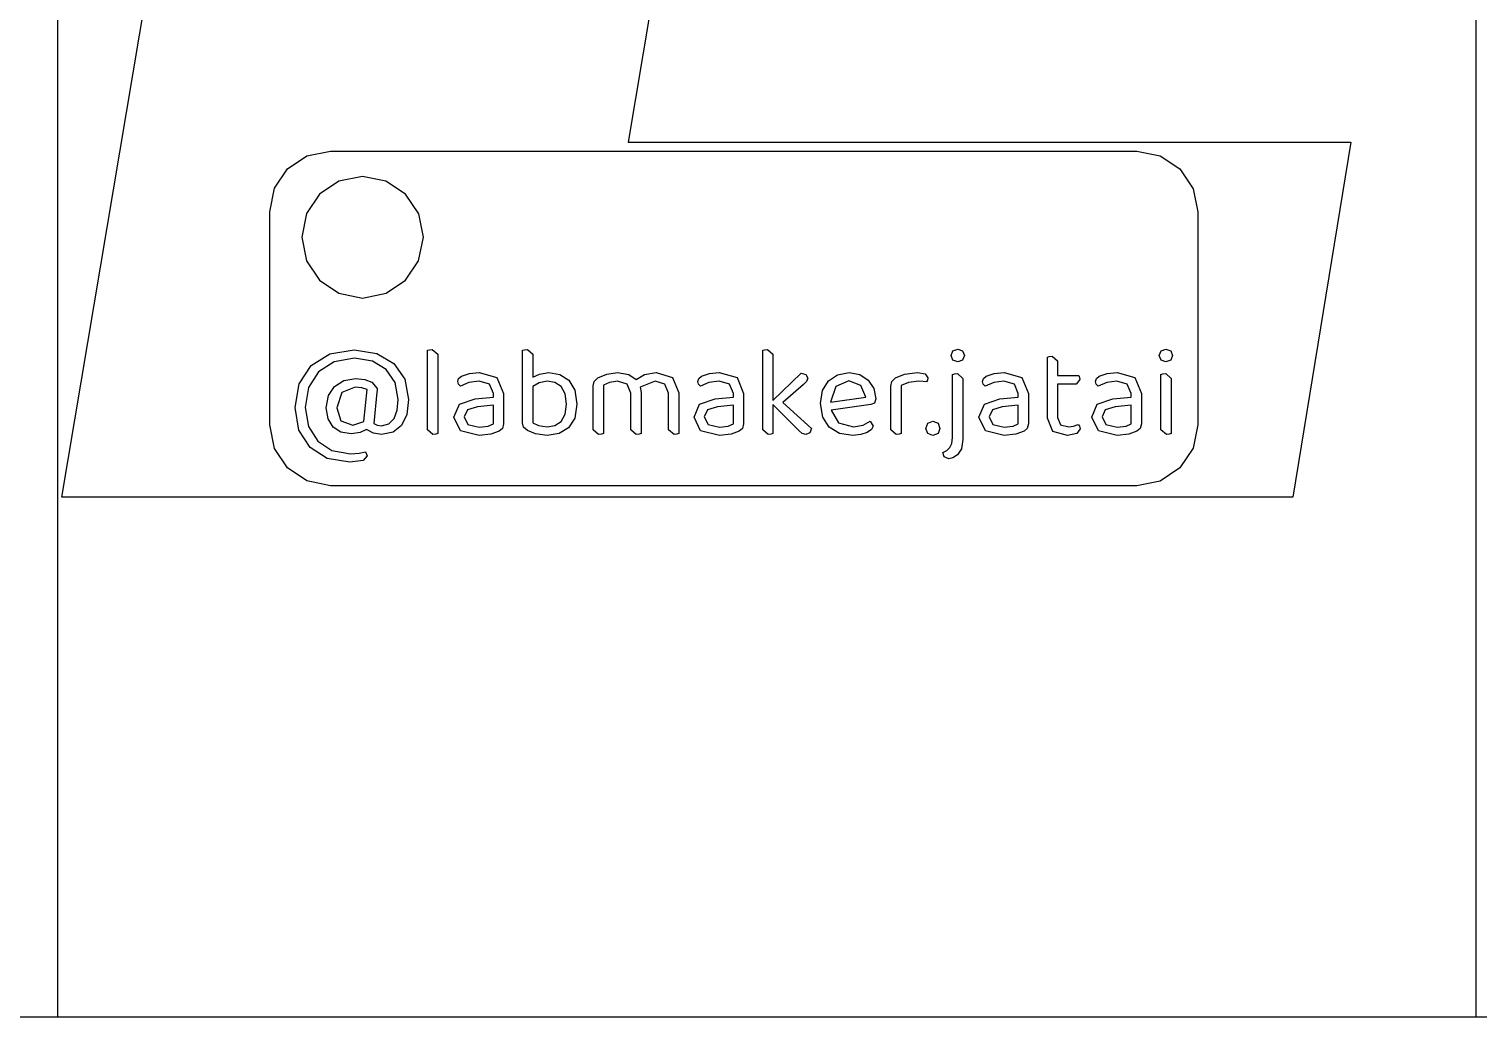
# Model space of a CAD drawing. Header units: millimetres. Extents: x 2 to 202, y 80 to 150.
# Drawn here: x 50.6 to 101.6, y 79.9 to 114.8 of the extents above; entities that cross this region are included whole.
import ezdxf

# ---------------------------------------------------------------- set-up
doc = ezdxf.new("R2010")
doc.units = ezdxf.units.MM
doc.layers.get('0').update_dxf_attribs({"linetype": 'CONTINUOUS', "lineweight": 25})
doc.layers.add('Layer 1', color=7, linetype='CONTINUOUS')

msp = doc.modelspace()

# ---------------------------------------------------------------- linework, layer by layer
at = {"color": 1, "linetype": 'CONTINUOUS'}
for points in [[(51.577374, 149.94823), (51.577375, 79.94823), (1.577375, 79.94823), (1.577375, 149.94823), (51.577374, 149.94823), (101.57737, 149.94823), (151.57737, 149.94823)], [(101.57737, 79.94823), (101.57737, 149.94823)], [(151.57737, 79.94823), (101.57737, 79.94823), (51.577374, 79.94823)]]:
    msp.add_lwpolyline(points, dxfattribs=at)
at = {"layer": 'Layer 1'}
for p, q in [((51.735992, 98.267524), (55.673863, 121.767558)), ((72.475446, 115.474115), (71.687872, 110.787486)), ((59.690375, 109.840761), (60.371973, 110.300306)), ((60.371973, 110.300306), (61.206639, 110.468817)), ((61.206639, 110.468817), (89.618879, 110.468817)), ((61.206639, 110.468817), (61.206639, 110.468817)), ((71.687872, 110.787486), (97.152772, 110.787486)), ((89.618879, 110.468817), (90.439474, 110.305591)), ((90.439474, 110.305591), (91.135142, 109.840761)), ((97.152772, 110.787486), (95.118206, 98.267524)), ((59.23083, 109.159164), (59.690375, 109.840761)), ((91.135142, 109.840761), (91.599972, 109.145093)), ((61.497859, 109.408323), (60.816261, 108.948777)), ((62.332525, 109.576834), (61.497859, 109.408323)), ((63.15312, 109.413607), (62.332525, 109.576834)), ((62.332525, 109.576834), (62.332525, 109.576834)), ((63.848788, 108.948777), (63.15312, 109.413607)), ((59.062319, 108.324497), (59.23083, 109.159164)), ((60.816261, 108.948777), (60.356716, 108.26718)), ((64.313618, 108.25311), (63.848788, 108.948777)), ((91.599972, 109.145093), (91.763199, 108.324497)), ((59.062319, 100.819377), (59.062319, 108.324497)), ((60.356716, 108.26718), (60.188205, 107.432514)), ((91.763199, 108.324497), (91.763199, 100.819377)), ((64.476845, 107.432514), (64.313618, 108.25311)), ((60.188205, 107.432514), (60.356716, 106.597848)), ((64.308333, 106.597848), (64.476845, 107.432514)), ((60.356716, 106.597848), (60.816261, 105.916251)), ((63.848788, 105.916251), (64.308333, 106.597848)), ((60.816261, 105.916251), (61.497859, 105.456705)), ((63.167191, 105.456705), (63.848788, 105.916251)), ((61.497859, 105.456705), (62.332525, 105.288194)), ((62.332525, 105.288194), (63.167191, 105.456705)), ((60.518666, 102.908117), (61.17679, 103.321156)), ((61.17679, 103.321156), (62.03916, 103.46639)), ((62.043738, 103.171332), (61.326603, 103.044249)), ((62.03916, 103.46639), (62.837994, 103.339307)), ((62.683711, 103.062401), (62.043738, 103.171332)), ((62.837994, 103.339307), (63.437117, 102.98528)), ((64.617244, 103.448239), (64.685326, 103.466358)), ((64.617244, 100.647789), (64.617244, 103.448239)), ((64.685326, 103.466358), (64.785144, 103.479975)), ((64.785144, 103.479975), (64.98031, 103.316578)), ((64.98031, 103.316578), (64.98031, 100.516128)), ((67.971604, 103.448164), (68.039686, 103.466283)), ((67.971604, 100.888274), (67.971604, 103.448164)), ((68.039686, 103.466283), (68.144114, 103.4799)), ((68.144114, 103.4799), (68.334744, 103.316502)), ((68.334744, 103.316502), (68.334744, 102.504052)), ((76.432276, 103.448239), (76.500358, 103.466358)), ((76.432276, 100.647789), (76.432276, 103.448239)), ((76.500358, 103.466358), (76.604786, 103.479975)), ((76.604786, 103.479975), (76.795416, 103.316578)), ((76.795416, 103.316578), (76.795416, 101.682606)), ((83.072506, 103.266647), (83.136085, 103.425509)), ((83.136085, 103.10325), (83.072506, 103.266647)), ((83.072506, 103.266647), (83.072506, 103.266647)), ((83.136085, 103.425509), (83.308552, 103.493591)), ((83.308552, 103.493591), (83.476495, 103.425509)), ((83.476495, 103.425509), (83.540075, 103.266647)), ((83.540075, 103.266647), (83.476495, 103.10325)), ((86.463244, 103.212181), (86.531326, 103.230301)), ((86.463244, 101.05625), (86.463244, 103.212181)), ((86.531326, 103.230301), (86.635754, 103.243917)), ((86.635754, 103.243917), (86.826384, 103.08052)), ((90.407731, 103.266647), (90.47131, 103.425509)), ((90.47131, 103.10325), (90.407731, 103.266647)), ((90.407731, 103.266647), (90.407731, 103.266647)), ((90.47131, 103.425509), (90.643789, 103.493591)), ((90.643789, 103.493591), (90.811721, 103.425509)), ((90.811721, 103.425509), (90.8753, 103.266647)), ((90.8753, 103.266647), (90.811721, 103.10325)), ((60.096556, 102.268144), (60.518666, 102.908117)), ((60.77741, 102.690222), (60.432464, 102.141018)), ((61.326603, 103.044249), (60.77741, 102.690222)), ((63.169367, 102.767374), (62.683711, 103.062401)), ((63.482545, 102.308962), (63.169367, 102.767374)), ((63.437117, 102.98528), (63.818378, 102.431542)), ((66.097039, 102.626793), (66.441985, 102.663139)), ((66.441985, 102.663139), (66.44206, 102.662989)), ((66.44206, 102.662989), (67.068416, 102.485975)), ((68.570759, 102.612983), (68.897553, 102.662946)), ((68.897553, 102.662989), (69.287895, 102.594907)), ((68.897553, 102.662946), (68.897553, 102.662989)), ((70.935579, 102.604127), (71.316839, 102.663096)), ((71.316839, 102.663096), (71.711716, 102.595014)), ((72.26999, 102.590479), (72.673947, 102.663064)), ((72.673947, 102.663064), (73.259454, 102.48605)), ((74.557625, 102.626782), (74.902571, 102.663128)), ((74.902571, 102.663128), (74.902646, 102.662989)), ((74.902646, 102.662989), (75.529002, 102.485975)), ((76.795416, 101.682606), (77.789416, 102.644826)), ((77.789416, 102.644826), (77.957348, 102.590361)), ((79.07381, 102.585858), (79.477757, 102.663053)), ((79.477757, 102.663053), (79.854482, 102.594971)), ((81.429517, 102.60402), (81.88794, 102.662989)), ((81.88794, 102.662989), (82.160264, 102.617602)), ((83.308552, 103.039671), (83.136085, 103.10325)), ((83.476495, 103.10325), (83.308552, 103.039671)), ((84.593182, 102.626782), (84.938128, 102.663128)), ((84.938128, 102.663128), (84.938203, 102.662989)), ((84.938203, 102.662989), (85.564559, 102.485975)), ((86.826384, 103.08052), (86.826384, 102.55856)), ((88.573984, 102.626782), (88.91893, 102.663128)), ((88.91893, 102.663128), (88.918994, 102.662989)), ((88.918994, 102.662989), (89.54535, 102.485975)), ((90.643789, 103.039671), (90.47131, 103.10325)), ((90.811721, 103.10325), (90.643789, 103.039671)), ((59.951311, 101.433007), (60.096556, 102.268144)), ((60.432464, 102.141018), (60.309916, 101.432975)), ((61.126795, 101.850506), (61.340112, 102.1773)), ((61.340112, 102.1773), (61.666906, 102.381547)), ((62.075474, 102.154603), (61.603434, 101.959437)), ((61.666906, 102.381547), (62.098097, 102.454132)), ((62.311489, 102.12737), (62.075474, 102.154603)), ((62.098097, 102.454132), (62.40674, 102.417786)), ((62.488502, 102.068401), (62.311489, 102.12737)), ((62.40674, 102.417786), (62.660906, 102.326974)), ((62.660906, 102.326974), (62.847001, 102.104565)), ((63.591476, 101.718909), (63.482545, 102.308962)), ((63.818378, 102.431542), (63.950007, 101.714417)), ((65.684075, 102.349854), (65.715811, 102.454282)), ((65.711308, 102.259042), (65.684075, 102.349854)), ((65.77939, 102.186457), (65.711308, 102.259042)), ((65.715811, 102.454282), (65.815629, 102.531478)), ((66.078952, 102.309004), (65.77939, 102.186457)), ((65.815629, 102.531478), (66.097039, 102.626793)), ((66.437514, 102.36347), (66.078952, 102.309004)), ((66.805158, 102.259042), (66.437514, 102.36347)), ((66.941322, 101.927712), (66.805158, 102.259042)), ((67.068416, 102.485975), (67.299896, 101.927701)), ((68.334744, 102.504052), (68.570759, 102.612983)), ((68.552607, 102.304458), (68.334744, 102.172829)), ((68.334744, 102.172829), (68.334744, 100.88835)), ((68.843088, 102.363427), (68.552607, 102.304458)), ((69.110881, 102.31354), (68.843088, 102.363502)), ((68.843088, 102.363502), (68.843088, 102.363427)), ((69.328744, 102.168294), (69.110881, 102.31354)), ((69.287895, 102.594907), (69.601073, 102.39066)), ((69.469443, 101.918663), (69.328744, 102.168294)), ((69.601073, 102.39066), (69.809854, 102.045703)), ((70.454437, 102.195634), (70.490783, 102.345415)), ((70.454437, 100.647896), (70.454437, 102.195634)), ((70.490783, 102.345415), (70.626947, 102.472498)), ((70.626947, 102.472498), (70.935579, 102.604127)), ((71.035365, 102.318182), (70.817502, 102.213754)), ((70.817502, 102.213754), (70.817502, 100.516235)), ((71.312229, 102.363534), (71.035365, 102.318182)), ((71.657175, 102.259106), (71.312229, 102.363534)), ((71.784269, 101.932312), (71.657175, 102.259106)), ((71.711716, 102.595014), (71.974974, 102.418)), ((71.974974, 102.418), (72.26999, 102.590479)), ((72.646607, 102.363459), (72.120102, 102.154678)), ((72.120102, 102.154678), (72.147335, 101.959512)), ((72.987018, 102.259031), (72.646607, 102.363459)), ((73.114101, 101.932237), (72.987018, 102.259031)), ((73.259454, 102.48605), (73.477317, 101.950463)), ((74.144672, 102.349843), (74.176408, 102.454271)), ((74.171905, 102.259031), (74.144672, 102.349843)), ((74.239987, 102.186446), (74.171905, 102.259031)), ((74.176408, 102.454271), (74.276226, 102.531467)), ((74.539549, 102.308994), (74.239987, 102.186446)), ((74.276226, 102.531467), (74.557625, 102.626782)), ((74.898111, 102.363459), (74.539549, 102.308994)), ((75.265755, 102.259031), (74.898111, 102.363459)), ((75.401919, 101.927701), (75.265755, 102.259031)), ((75.529002, 102.485975), (75.760482, 101.927701)), ((77.871147, 102.245415), (77.140394, 101.605442)), ((77.980078, 102.354346), (77.871147, 102.245415)), ((77.957348, 102.590361), (78.020927, 102.467813)), ((78.020927, 102.467813), (77.980078, 102.354346)), ((78.542769, 102.027595), (78.751551, 102.372541)), ((78.751551, 102.372541), (79.07381, 102.585858)), ((79.014809, 102.172797), (78.824179, 101.623605)), ((79.473232, 102.367963), (79.014809, 102.172797)), ((79.895342, 102.204565), (79.473232, 102.367963)), ((79.473232, 102.367963), (79.473232, 102.367963)), ((79.854482, 102.594971), (80.149497, 102.399806)), ((80.072355, 101.796072), (79.895342, 102.204565)), ((80.149497, 102.399806), (80.344673, 102.104779)), ((80.943828, 102.186446), (80.980175, 102.349843)), ((80.943828, 100.647789), (80.943828, 102.186446)), ((80.980175, 102.349843), (81.111804, 102.472391)), ((81.111804, 102.472391), (81.429517, 102.60402)), ((81.306926, 102.213185), (81.306905, 100.516128)), ((81.570174, 102.313004), (81.306926, 102.213185)), ((81.937817, 102.358356), (81.570174, 102.313004)), ((82.083063, 102.349779), (81.937817, 102.358356)), ((82.201075, 102.331659), (82.083063, 102.349779)), ((82.160264, 102.617602), (82.251038, 102.48144)), ((82.237422, 102.395238), (82.201075, 102.331659)), ((82.251038, 102.48144), (82.237422, 102.395238)), ((83.126971, 102.594939), (83.195053, 102.613058)), ((83.126971, 100.370925), (83.126971, 102.594939)), ((83.195053, 102.613058), (83.299482, 102.626675)), ((83.299482, 102.626675), (83.490112, 102.458742)), ((83.490112, 102.458742), (83.490112, 100.302811)), ((84.180218, 102.349843), (84.211954, 102.454271)), ((84.207451, 102.259031), (84.180218, 102.349843)), ((84.275533, 102.186446), (84.207451, 102.259031)), ((84.211954, 102.454271), (84.311772, 102.531467)), ((84.575095, 102.308994), (84.275533, 102.186446)), ((84.311772, 102.531467), (84.593182, 102.626782)), ((84.933668, 102.363459), (84.575095, 102.308994)), ((85.301312, 102.259031), (84.933668, 102.363459)), ((85.437476, 101.927701), (85.301312, 102.259031)), ((85.564559, 102.485975), (85.796039, 101.927701)), ((87.475427, 102.258956), (86.82617, 102.258956)), ((86.82617, 102.258956), (86.82617, 101.078872)), ((86.826384, 102.55856), (87.570742, 102.55856)), ((87.611591, 102.413283), (87.475427, 102.258956)), ((87.570742, 102.55856), (87.597975, 102.494981)), ((87.597975, 102.494981), (87.611591, 102.413283)), ((88.16102, 102.349843), (88.192756, 102.454271)), ((88.188253, 102.259031), (88.16102, 102.349843)), ((88.256335, 102.186446), (88.188253, 102.259031)), ((88.192756, 102.454271), (88.292574, 102.531467)), ((88.555896, 102.308994), (88.256335, 102.186446)), ((88.292574, 102.531467), (88.573984, 102.626782)), ((88.914459, 102.363459), (88.555896, 102.308994)), ((89.282103, 102.259031), (88.914459, 102.363459)), ((89.418267, 101.927701), (89.282103, 102.259031)), ((89.54535, 102.485975), (89.776829, 101.927701)), ((90.462229, 102.594939), (90.530311, 102.613058)), ((90.462229, 100.647789), (90.462229, 102.594939)), ((90.530311, 102.613058), (90.63474, 102.626675)), ((90.63474, 102.626675), (90.82537, 102.458742)), ((90.82537, 102.458742), (90.825295, 100.516128)), ((61.05421, 101.41478), (61.126795, 101.850506)), ((61.603434, 101.959437), (61.426421, 101.41478)), ((62.375036, 100.942783), (62.488502, 102.068401)), ((62.838423, 101.968401), (62.729063, 100.86562)), ((62.842712, 102.036483), (62.838423, 101.968401)), ((62.847001, 102.104565), (62.842712, 102.036483)), ((63.55513, 101.342195), (63.591476, 101.718909)), ((63.950007, 101.714417), (63.889867, 101.191315)), ((65.747622, 101.546398), (66.296815, 101.737039)), ((66.296815, 101.737039), (66.941322, 101.800618)), ((66.941322, 101.800618), (66.941322, 101.927712)), ((67.299896, 101.927701), (67.299896, 100.852003)), ((69.519406, 101.555555), (69.469443, 101.918663)), ((69.809854, 102.045703), (69.88705, 101.555512)), ((71.784269, 100.647832), (71.784269, 101.932312)), ((72.147335, 101.959512), (72.147335, 100.516171)), ((73.114241, 101.932344), (73.114101, 101.932237)), ((73.114241, 100.647864), (73.114241, 101.932344)), ((73.477317, 101.950463), (73.477317, 100.516203)), ((74.208219, 101.546409), (74.757412, 101.737039)), ((74.757412, 101.737039), (75.401919, 101.800618)), ((75.401919, 101.800618), (75.401919, 101.927701)), ((75.760482, 101.927701), (75.760482, 100.852003)), ((78.470184, 101.569171), (78.542769, 102.027595)), ((78.824179, 101.623605), (80.072355, 101.796072)), ((80.344673, 102.104779), (80.417258, 101.7326)), ((80.417258, 101.7326), (80.371906, 101.587366)), ((84.243765, 101.546409), (84.792958, 101.737039)), ((84.792958, 101.737039), (85.437476, 101.800618)), ((85.437476, 101.800618), (85.437476, 101.927701)), ((85.796039, 101.927701), (85.796039, 100.852003)), ((88.224556, 101.546409), (88.773759, 101.737039)), ((88.773759, 101.737039), (89.418267, 101.800618)), ((89.418267, 101.800618), (89.418267, 101.927701)), ((89.776829, 101.927701), (89.776829, 100.852003)), ((60.087475, 100.629637), (59.951311, 101.433007)), ((60.309916, 101.432975), (60.423383, 100.756688)), ((61.117789, 101.028985), (61.05421, 101.41478)), ((61.426421, 101.414812), (61.571666, 100.960935)), ((61.426421, 101.41478), (61.426421, 101.414812)), ((63.441653, 101.042633), (63.55513, 101.342195)), ((63.889867, 101.191315), (63.709446, 100.802116)), ((65.552446, 101.097056), (65.747622, 101.546398)), ((66.028775, 101.346837), (65.915308, 101.101742)), ((66.378267, 101.455769), (66.028775, 101.346837)), ((66.941076, 101.514738), (66.378267, 101.455769)), ((66.941076, 100.856614), (66.941076, 101.514738)), ((69.328744, 100.942815), (69.469443, 101.192446)), ((69.469443, 101.192446), (69.519406, 101.555555)), ((69.88705, 101.555512), (69.809854, 101.060785)), ((74.013043, 101.097067), (74.208219, 101.546409)), ((74.489361, 101.346837), (74.375894, 101.101742)), ((74.838853, 101.455769), (74.489361, 101.346837)), ((75.401662, 101.514738), (74.838853, 101.455769)), ((75.401662, 100.856614), (75.401662, 101.514738)), ((77.712242, 100.611411), (76.795405, 101.532793)), ((76.795405, 101.532793), (76.795405, 100.516096)), ((77.140394, 101.605442), (78.152546, 100.697687)), ((78.546211, 101.08579), (78.470184, 101.569171)), ((80.244812, 101.537403), (78.846876, 101.342195)), ((78.846876, 101.342195), (79.103318, 100.896254)), ((80.371906, 101.587366), (80.244812, 101.537403)), ((84.0486, 101.097067), (84.243765, 101.546409)), ((84.524929, 101.346837), (84.411451, 101.101742)), ((84.87441, 101.455769), (84.524929, 101.346837)), ((85.43723, 101.514738), (84.87441, 101.455769)), ((85.43723, 100.856614), (85.43723, 101.514738)), ((88.029391, 101.097067), (88.224556, 101.546409)), ((88.505709, 101.346837), (88.392242, 101.101742)), ((88.855201, 101.455769), (88.505709, 101.346837)), ((89.41801, 101.514738), (88.855201, 101.455769)), ((89.41801, 100.856614), (89.41801, 101.514738)), ((59.23083, 99.984711), (59.062319, 100.819377)), ((60.482352, 100.025979), (60.087475, 100.629637)), ((60.423383, 100.756688), (60.750177, 100.243799)), ((61.294802, 100.74304), (61.117789, 101.028985)), ((61.571666, 100.566026), (61.294802, 100.74304)), ((61.571666, 100.960935), (61.984694, 100.806619)), ((61.984694, 100.806619), (62.375036, 100.942783)), ((62.474886, 100.661373), (62.247953, 100.547907)), ((62.715447, 100.529744), (62.474886, 100.661373)), ((62.729063, 100.86562), (62.84253, 100.806651)), ((62.84253, 100.806651), (62.996856, 100.783921)), ((62.996856, 100.783921), (63.255569, 100.852003)), ((63.255569, 100.852003), (63.441653, 101.042633)), ((63.709446, 100.802116), (63.411018, 100.563823)), ((64.812409, 100.484392), (64.617244, 100.647789)), ((65.783926, 100.611411), (65.552446, 101.097056)), ((66.446596, 100.443478), (65.783926, 100.611411)), ((65.915308, 101.101742), (66.046926, 100.833959)), ((66.046926, 100.833959), (66.446349, 100.743147)), ((66.446349, 100.743072), (66.759527, 100.779418)), ((66.446349, 100.743147), (66.446349, 100.743072)), ((66.759527, 100.779418), (66.941076, 100.856614)), ((67.145569, 100.602372), (66.855088, 100.493441)), ((67.259046, 100.697687), (67.145569, 100.602372)), ((67.299896, 100.852003), (67.259046, 100.697687)), ((68.00795, 100.733958), (67.971604, 100.888274)), ((68.139579, 100.620492), (68.00795, 100.733958)), ((68.430059, 100.502479), (68.139579, 100.620492)), ((68.334744, 100.88835), (68.52991, 100.793035)), ((68.52991, 100.793035), (68.834006, 100.747682)), ((68.834006, 100.747682), (69.110881, 100.793035)), ((69.110881, 100.793035), (69.328744, 100.942815)), ((69.591991, 100.715839), (69.260662, 100.511593)), ((69.809854, 101.060785), (69.591991, 100.715839)), ((70.649602, 100.484499), (70.454437, 100.647896)), ((71.979434, 100.484435), (71.784269, 100.647832)), ((73.309417, 100.484467), (73.114241, 100.647864)), ((74.244522, 100.611411), (74.013043, 101.097067)), ((74.907192, 100.443478), (74.244522, 100.611411)), ((74.375894, 101.101742), (74.507523, 100.833959)), ((74.507523, 100.833959), (74.906935, 100.743147)), ((74.906935, 100.743072), (75.220113, 100.779418)), ((74.906935, 100.743147), (74.906935, 100.743072)), ((75.220113, 100.779418), (75.401662, 100.856614)), ((75.606166, 100.602372), (75.315685, 100.493441)), ((75.719632, 100.697687), (75.606166, 100.602372)), ((75.760482, 100.852003), (75.719632, 100.697687)), ((76.627441, 100.484392), (76.432276, 100.647789)), ((77.825708, 100.511593), (77.712242, 100.611411)), ((78.152546, 100.697687), (78.088967, 100.538825)), ((78.774291, 100.734034), (78.546211, 101.08579)), ((79.137392, 100.519575), (78.774291, 100.734034)), ((79.103318, 100.896254), (79.627548, 100.747607)), ((79.627548, 100.747607), (79.972494, 100.811186)), ((79.972494, 100.811186), (80.21759, 100.947351)), ((80.267553, 100.652335), (80.113237, 100.547907)), ((80.21759, 100.947351), (80.326522, 100.774883)), ((80.326522, 100.774883), (80.267553, 100.652335)), ((81.139004, 100.484392), (80.943828, 100.647789)), ((82.182892, 100.697687), (82.246471, 100.879236)), ((82.246471, 100.520674), (82.182892, 100.697687)), ((82.182892, 100.697687), (82.182892, 100.697687)), ((82.246471, 100.879236), (82.432565, 100.951821)), ((82.432565, 100.951821), (82.614114, 100.879236)), ((82.614114, 100.879236), (82.677693, 100.697687)), ((82.677693, 100.697687), (82.614114, 100.520674)), ((84.280079, 100.611411), (84.0486, 101.097067)), ((84.942739, 100.443478), (84.280079, 100.611411)), ((84.411451, 101.101742), (84.54308, 100.833959)), ((84.54308, 100.833959), (84.942492, 100.743147)), ((84.942492, 100.743072), (85.25567, 100.779418)), ((84.942492, 100.743147), (84.942492, 100.743072)), ((85.25567, 100.779418), (85.43723, 100.856614)), ((85.641723, 100.602372), (85.351232, 100.493441)), ((85.755189, 100.697687), (85.641723, 100.602372)), ((85.796039, 100.852003), (85.755189, 100.697687)), ((86.658409, 100.588756), (86.463244, 101.05625)), ((86.82617, 101.078872), (86.925988, 100.82016)), ((86.925988, 100.82016), (87.216468, 100.747575)), ((87.216468, 100.747575), (87.388947, 100.774808)), ((87.388947, 100.774808), (87.547809, 100.838387)), ((87.620501, 100.67499), (87.502488, 100.511593)), ((87.547809, 100.838387), (87.597771, 100.770305)), ((87.597771, 100.770305), (87.620501, 100.67499)), ((88.26087, 100.611411), (88.029391, 101.097067)), ((88.92354, 100.443478), (88.26087, 100.611411)), ((88.392242, 101.101742), (88.52386, 100.833959)), ((88.52386, 100.833959), (88.923283, 100.743147)), ((88.923283, 100.743072), (89.236461, 100.779418)), ((88.923283, 100.743147), (88.923283, 100.743072)), ((89.236461, 100.779418), (89.41801, 100.856614)), ((89.622513, 100.602372), (89.332033, 100.493441)), ((89.73598, 100.697687), (89.622513, 100.602372)), ((89.776829, 100.852003), (89.73598, 100.697687)), ((90.657394, 100.484392), (90.462229, 100.647789)), ((91.763199, 100.819377), (91.599972, 99.998782)), ((60.750177, 100.243799), (61.253985, 99.917005)), ((61.934775, 100.507057), (61.571666, 100.566026)), ((62.247953, 100.547907), (61.934775, 100.507057)), ((62.996856, 100.484392), (62.715447, 100.529744)), ((63.411018, 100.563823), (62.996856, 100.484392)), ((64.912227, 100.498008), (64.812409, 100.484392)), ((64.98031, 100.516128), (64.912227, 100.498008)), ((66.855088, 100.493441), (66.446596, 100.443478)), ((68.834006, 100.448013), (68.430059, 100.502479)), ((69.260662, 100.511593), (68.834006, 100.448013)), ((70.74942, 100.498115), (70.649602, 100.484499)), ((70.817502, 100.516235), (70.74942, 100.498115)), ((72.074749, 100.498051), (71.979434, 100.484435)), ((72.147335, 100.516171), (72.074749, 100.498051)), ((73.404732, 100.498083), (73.309417, 100.484467)), ((73.477317, 100.516203), (73.404732, 100.498083)), ((75.315685, 100.493441), (74.907192, 100.443478)), ((76.727259, 100.498008), (76.627441, 100.484392)), ((76.795341, 100.516128), (76.727259, 100.498008)), ((76.795405, 100.516096), (76.795341, 100.516128)), ((77.952802, 100.479857), (77.825708, 100.511593)), ((78.088967, 100.538825), (77.952802, 100.479857)), ((79.609429, 100.448088), (79.137392, 100.519575)), ((79.886293, 100.475321), (79.609429, 100.448088)), ((80.113237, 100.547907), (79.886293, 100.475321)), ((81.238823, 100.498008), (81.139004, 100.484392)), ((81.306905, 100.516128), (81.238823, 100.498008)), ((82.432565, 100.448088), (82.246471, 100.520674)), ((82.614114, 100.520674), (82.432565, 100.448088)), ((83.031656, 100.016898), (83.099738, 100.157597)), ((83.099738, 100.157597), (83.126971, 100.370925)), ((83.490112, 100.302811), (83.435646, 99.976016)), ((85.351232, 100.493441), (84.942739, 100.443478)), ((87.175833, 100.448046), (86.658409, 100.588756)), ((87.502488, 100.511593), (87.175694, 100.448013)), ((87.175694, 100.448013), (87.175833, 100.448046)), ((89.332033, 100.493441), (88.92354, 100.443478)), ((90.757212, 100.498008), (90.657394, 100.484392)), ((90.825295, 100.516128), (90.757212, 100.498008)), ((59.690375, 99.303114), (59.23083, 99.984711)), ((61.090556, 99.640173), (60.482352, 100.025979)), ((61.880309, 99.504009), (61.090556, 99.640173)), ((61.253985, 99.917005), (61.907574, 99.799003)), ((61.907574, 99.799003), (62.211671, 99.821733)), ((62.211671, 99.821733), (62.43408, 99.867085)), ((62.493048, 99.726375), (62.356884, 99.562978)), ((62.43408, 99.867085), (62.493048, 99.726375)), ((82.777479, 99.844387), (82.922725, 99.921583)), ((82.827442, 99.690104), (82.777479, 99.84442)), ((82.777479, 99.84442), (82.777479, 99.844387)), ((82.986304, 99.622021), (82.827442, 99.690104)), ((82.922725, 99.921583), (83.031656, 100.016898)), ((83.136085, 99.653757), (82.986304, 99.622021)), ((83.299482, 99.767224), (83.136085, 99.653757)), ((83.435646, 99.976016), (83.299482, 99.767224)), ((91.599972, 99.998782), (91.135142, 99.303114)), ((60.371973, 98.843569), (59.690375, 99.303114)), ((62.356884, 99.562978), (61.880309, 99.504009)), ((91.135142, 99.303114), (90.439474, 98.838284)), ((61.206639, 98.675057), (60.371973, 98.843569)), ((89.618879, 98.675057), (61.206639, 98.675057)), ((90.439474, 98.838284), (89.618879, 98.675057)), ((95.118206, 98.267524), (51.735992, 98.267524))]:
    msp.add_line(p, q, dxfattribs=at)

doc.saveas('drawing.dxf')
